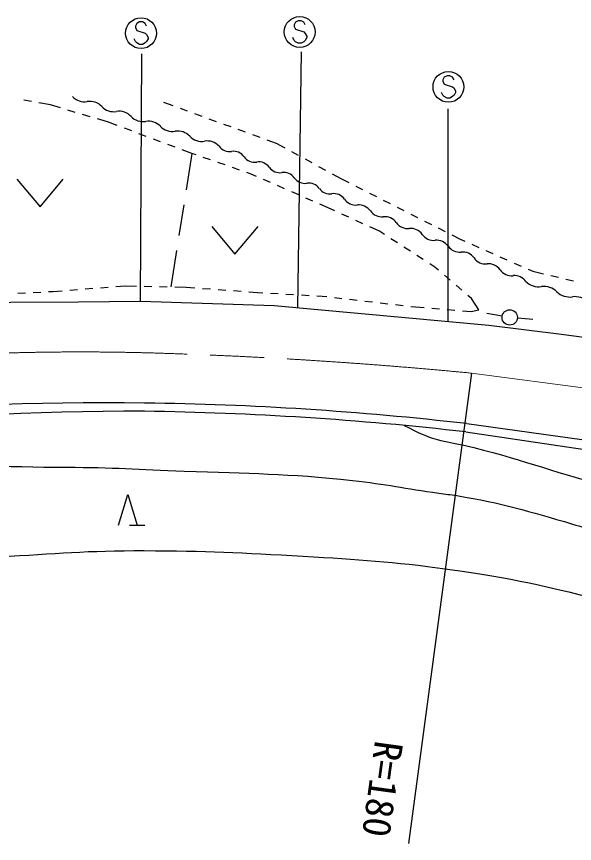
# Model space of a CAD drawing. Units: millimetres, scale not verified. Extents: x 40000 to 680000, y 20000 to 380000.
# Drawn here: x 295263 to 331456, y 264647 to 318332 of the extents above; entities that cross this region are included whole.
import ezdxf
from ezdxf.enums import TextEntityAlignment as Align

# ---------------------------------------------------------------- set-up
doc = ezdxf.new("R2010")
doc.units = ezdxf.units.MM
doc.header["$LTSCALE"] = 1000
doc.linetypes.add('CHAIN', pattern=[18.5, 12, -1.5, 3.5, -1.5])
for name, color, linetype, lineweight in [('M-BGD', 7, 'Continuous', 25), ('M-BGD-EXST', 7, 'Continuous', 25), ('M-BMK', 2, 'CHAIN', 13), ('M-BMK-SRVR', 3, 'Continuous', 25), ('M-STR-STRC', 7, 'Continuous', 25)]:
    doc.layers.add(name, color=color, linetype=linetype, lineweight=lineweight)
doc.styles.add('ＭＳ ゴシック', font='')
doc.styles.get('ＭＳ ゴシック').set_extended_font_data('MS Gothic')

msp = doc.modelspace()

# ---------------------------------------------------------------- linework, layer by layer
at = {"layer": 'M-BGD'}
for p, q in [((296224, 312808), (295732, 312895)), ((297455, 312591), (296717, 312721)), ((298113, 312395), (297455, 312591)), ((304801, 312769), (305397, 312552)), ((299071, 312110), (298592, 312252)), ((300029, 311824), (299550, 311967)), ((305867, 312381), (306337, 312209)), ((306807, 312038), (307276, 311867)), ((301166, 311486), (300509, 311682)), ((301796, 311251), (301166, 311486)), ((307746, 311696), (308216, 311525)), ((302733, 310902), (302264, 311076)), ((308686, 311354), (309156, 311183)), ((309626, 311012), (310096, 310841)), ((303670, 310552), (303201, 310727)), ((304607, 310203), (304138, 310378)), ((310565, 310670), (311035, 310499)), ((311505, 310328), (312102, 310111)), ((305544, 309854), (305075, 310028)), ((312102, 310111), (312663, 309804)), ((306642, 309444), (306012, 309679)), ((306642, 309444), (306268, 307089)), ((306905, 309353), (306642, 309444)), ((313102, 309565), (313541, 309325)), ((307849, 309023), (307377, 309188)), ((308793, 308694), (308321, 308858)), ((313980, 309086), (314419, 308846)), ((309737, 308364), (309265, 308529)), ((310473, 308107), (310209, 308199)), ((314857, 308607), (315296, 308367)), ((295286, 307776), (296786, 305976)), ((296786, 305976), (298286, 307776)), ((310822, 307954), (310473, 308107)), ((311737, 307553), (311280, 307754)), ((315735, 308128), (316297, 307821)), ((316297, 307821), (316825, 307552)), ((312653, 307151), (312195, 307352)), ((317271, 307326), (317716, 307099)), ((313569, 306749), (313111, 306950)), ((314485, 306348), (314027, 306549)), ((318162, 306872), (318608, 306645)), ((306111, 306101), (305797, 304126)), ((315292, 305994), (314943, 306147)), ((319053, 306419), (319499, 306192)), ((315912, 305712), (315292, 305994)), ((316822, 305297), (316367, 305504)), ((319945, 305965), (320390, 305738)), ((320836, 305512), (321281, 305285)), ((317732, 304882), (317277, 305090)), ((321727, 305058), (322173, 304832)), ((307931, 304696), (309431, 302896)), ((309431, 302896), (310931, 304696)), ((318806, 304393), (318187, 304675)), ((322618, 304605), (323064, 304378)), ((319131, 304183), (318806, 304393)), ((319970, 303640), (319550, 303911)), ((323510, 304151), (324038, 303882)), ((324038, 303882), (324337, 303750)), ((320810, 303096), (320390, 303368)), ((324794, 303547), (325251, 303344)), ((305641, 303138), (305267, 300782)), ((321649, 302553), (321229, 302824)), ((325708, 303142), (326165, 302939)), ((322393, 302071), (322069, 302281)), ((326622, 302736), (327079, 302534)), ((327536, 302331), (327994, 302128)), ((322638, 301861), (322393, 302071)), ((328451, 301926), (328749, 301793)), ((328749, 301793), (329438, 301631)), ((323396, 301209), (323017, 301535)), ((329925, 301516), (330411, 301402)), ((330898, 301287), (331385, 301173)), ((299716, 300651), (300214, 300690)), ((300713, 300729), (301211, 300768)), ((301710, 300808), (302299, 300854)), ((302299, 300854), (303035, 300836)), ((303534, 300824), (304034, 300812)), ((304534, 300800), (305034, 300788)), ((305534, 300776), (306270, 300758)), ((306270, 300758), (306838, 300717)), ((307336, 300681), (307835, 300644)), ((324155, 300558), (323775, 300884)), ((295347, 300365), (295846, 300391)), ((296346, 300418), (296845, 300444)), ((297344, 300471), (297631, 300486)), ((297631, 300486), (298220, 300533)), ((298719, 300572), (299217, 300611)), ((308334, 300608), (308833, 300572)), ((309331, 300536), (309830, 300500)), ((310329, 300463), (310897, 300422)), ((310897, 300422), (311243, 300402)), ((311742, 300373), (312242, 300345)), ((312741, 300316), (313240, 300288)), ((313739, 300259), (314238, 300230)), ((314737, 300202), (315084, 300182)), ((315084, 300182), (315382, 300147)), ((324779, 300022), (324534, 300232)), ((315879, 300089), (316376, 300032)), ((316872, 299974), (317369, 299916)), ((317866, 299858), (318362, 299801)), ((318859, 299743), (319356, 299685)), ((319852, 299627), (320349, 299570)), ((325243, 299285), (324779, 300022)), ((320846, 299512), (321144, 299477)), ((321144, 299477), (321699, 299433)), ((322198, 299393), (322696, 299353)), ((323195, 299313), (323693, 299273)), ((324191, 299234), (324747, 299189)), ((324747, 299189), (325243, 299285)), ((330610, 297704), (343825, 295947)), ((324473, 291902), (343453, 289279)), ((324412, 291366), (343315, 288564)), ((301884, 285303), (302484, 287303)), ((302484, 287303), (303084, 285303)), ((302584, 285303), (303584, 285303))]:
    msp.add_line(p, q, dxfattribs=at)
msp.add_lwpolyline([(259349, 294913), (262380, 295674), (273888, 297623), (280595, 298514), (285755, 299134), (291181, 299531), (294901, 299786), (299288, 299817), (303294, 299848), (311972, 299563), (325896, 298292), (330610, 297704)], dxfattribs=at)
for centre, radius, start, end in [((299670, 313870), 1071, 223.3413, 279.2687), ((300015, 311756), 1071, 43.3413, 99.2687), ((301572, 313226), 1071, 223.3413, 279.2687), ((301917, 311113), 1071, 43.3413, 99.2687), ((303474, 312582), 1071, 223.3413, 279.2687), ((303819, 310469), 1071, 43.3413, 99.2687), ((305376, 311939), 1071, 223.3413, 279.2687), ((305721, 309826), 1071, 43.3413, 99.2687), ((307278, 311295), 1071, 223.3413, 279.2687), ((307623, 309182), 1071, 43.3413, 99.2687), ((309087, 310405), 841, 215.4664, 278.7301), ((309343, 308742), 841, 35.4664, 98.7301), ((310713, 309718), 841, 215.4664, 278.7301), ((310969, 308055), 841, 35.4664, 98.7301), ((312339, 309031), 841, 215.4664, 278.7301), ((312595, 307368), 841, 35.4664, 98.7301), ((313965, 308344), 841, 215.4664, 278.7301), ((314220, 306681), 841, 35.4664, 98.7301), ((315591, 307657), 841, 215.4664, 278.7301), ((315846, 305994), 841, 35.4664, 98.7301), ((317280, 307012), 917, 215.2829, 275.8204), ((317466, 305188), 917, 35.2829, 95.8204), ((318963, 306247), 917, 215.2829, 275.8204), ((319149, 304422), 917, 35.2829, 95.8204), ((320646, 305482), 917, 215.2829, 275.8204), ((320832, 303657), 917, 35.2829, 95.8204), ((322329, 304717), 917, 215.2829, 275.8204), ((322515, 302892), 917, 35.2829, 95.8204), ((324012, 303951), 917, 215.2829, 275.8204), ((324198, 302127), 917, 35.2829, 95.8204), ((325695, 303186), 917, 215.2829, 275.8204), ((325881, 301362), 917, 35.2829, 95.8204), ((327378, 302421), 917, 215.2829, 275.8204), ((327564, 300597), 917, 35.2829, 95.8204), ((329143, 301962), 1178, 225.1521, 278.4128), ((329488, 299631), 1178, 45.1521, 98.4128), ((331150, 301301), 1178, 225.1521, 278.4128), ((331495, 298970), 1178, 45.1521, 98.4128), ((300914, 118048), 175213, 89.1314, 102.98535), ((300690, 84551), 208710, 83.45679, 89.20932), ((303003, 104402), 188301, 89.82973, 102.85758), ((300690, 84551), 208171, 83.45679, 89.20932)]:
    msp.add_arc(centre, radius, start, end, dxfattribs=at)
for points, knots in [([(320405, 291786), (321366, 291306), (321679, 291128), (322554, 290872), (323214, 290678), (323606, 290660), (324275, 290504), (327896, 289656), (329829, 288821), (333431, 287897), (333530, 287872), (333586, 287858), (333685, 287833), (335909, 287279), (336617, 287122), (339393, 286466)], [0, 0, 0, 0, 1, 1, 1, 2, 2, 2, 3, 3, 3, 4, 4, 4, 5, 5, 5, 5]), ([(261111, 285177), (263019, 285744), (263555, 285882), (265137, 286275), (267680, 286907), (269150, 287058), (271717, 287588), (274007, 288061), (275259, 288503), (277576, 288818), (285685, 289918), (290342, 289091), (298525, 289072), (301500, 289066), (303165, 288942), (306138, 288824), (310407, 288654), (312812, 288679), (317059, 288214), (319255, 287974), (320466, 287696), (322654, 287388), (323113, 287324), (323373, 287304), (323830, 287229), (326808, 286743), (328433, 286223), (331333, 285385), (332503, 285048), (333108, 284709), (334252, 284292), (335464, 283851), (335853, 283716), (337365, 283193)], [0, 0, 0, 0, 1, 1, 1, 2, 2, 2, 3, 3, 3, 4, 4, 4, 5, 5, 5, 6, 6, 6, 7, 7, 7, 8, 8, 8, 9, 9, 9, 10, 10, 10, 11, 11, 11, 11]), ([(262813, 277851), (265181, 278529), (265828, 278694), (267774, 279182), (271096, 280015), (272981, 280389), (276349, 281007), (279861, 281653), (281860, 281827), (285396, 282333), (286203, 282448), (286654, 282514), (287462, 282619), (288764, 282788), (289495, 282867), (290800, 283000), (292101, 283133), (292833, 283178), (294138, 283255), (297809, 283471), (299866, 283669), (303543, 283656), (307576, 283641), (309836, 283535), (313863, 283296), (317528, 283078), (319588, 282960), (323226, 282461), (327647, 281854), (329192, 281437), (334418, 280168)], [0, 0, 0, 0, 1, 1, 1, 2, 2, 2, 3, 3, 3, 4, 4, 4, 5, 5, 5, 6, 6, 6, 7, 7, 7, 8, 8, 8, 9, 9, 9, 10, 10, 10, 10])]:
    msp.add_open_spline(points, degree=3, knots=knots, dxfattribs=at)
at = {"layer": 'M-BGD-EXST'}
for p, q in [((326766, 298881), (325780, 299050)), ((327757, 298763), (328755, 298694))]:
    msp.add_line(p, q, dxfattribs=at)
msp.add_circle((327258, 298797), 500, dxfattribs=at)
at = {"layer": 'M-BMK'}
msp.add_lwpolyline([(324778, 295180), (348220, 292063), (360768, 290368), (362145, 290199)], dxfattribs=at)
for centre, radius, start, end in [((299404, 131406), 165152, 88.52696, 101.98669), ((294773, -14643), 311273, 84.46846, 88.36603)]:
    msp.add_arc(centre, radius, start, end, dxfattribs=at)
at = {"layer": 'M-BMK-SRVR'}
msp.add_line((324778, 295180), (320690, 264647), dxfattribs=at)
at = {"layer": 'M-STR-STRC'}
for p, q in [((303067, 317888), (302976, 317706)), ((303249, 317979), (303067, 317888)), ((303430, 317979), (303249, 317979)), ((303612, 317888), (303430, 317979)), ((303703, 317706), (303612, 317888)), ((313361, 317969), (313270, 317787)), ((313543, 318060), (313361, 317969)), ((313725, 318060), (313543, 318060)), ((313906, 317969), (313725, 318060)), ((313997, 317787), (313906, 317969)), ((302976, 317706), (302976, 317615)), ((302976, 317615), (303067, 317433)), ((303067, 317433), (303612, 317251)), ((313270, 317787), (313270, 317696)), ((313270, 317696), (313361, 317514)), ((313361, 317514), (313906, 317332)), ((313906, 317332), (313997, 317241)), ((302976, 316706), (302885, 316888)), ((303612, 317251), (303703, 317160)), ((303703, 317160), (303794, 316979)), ((303794, 316888), (303703, 316706)), ((303794, 316979), (303794, 316888)), ((313270, 316787), (313179, 316969)), ((313361, 316696), (313270, 316787)), ((313997, 316787), (313906, 316696)), ((313997, 317241), (314088, 317060)), ((314088, 316969), (313997, 316787)), ((314088, 317060), (314088, 316969)), ((303067, 316615), (302976, 316706)), ((303249, 316524), (303067, 316615)), ((303430, 316524), (303249, 316524)), ((303612, 316615), (303430, 316524)), ((303703, 316706), (303612, 316615)), ((313543, 316605), (313361, 316696)), ((313725, 316605), (313543, 316605)), ((313906, 316696), (313725, 316605)), ((303294, 299848), (303384, 315900)), ((313724, 316044), (313490, 299425)), ((323007, 314402), (322916, 314220)), ((322916, 314220), (322916, 314130)), ((322916, 314130), (323007, 313948)), ((323189, 314493), (323007, 314402)), ((323371, 314493), (323189, 314493)), ((323552, 314402), (323371, 314493)), ((323643, 314220), (323552, 314402)), ((323007, 313948), (323552, 313766)), ((323552, 313766), (323643, 313675)), ((323643, 313675), (323734, 313493)), ((322916, 313220), (322825, 313402)), ((323007, 313130), (322916, 313220)), ((323189, 313039), (323007, 313130)), ((323371, 313039), (323189, 313039)), ((323552, 313130), (323371, 313039)), ((323643, 313220), (323552, 313130)), ((323734, 313402), (323643, 313220)), ((323734, 313493), (323734, 313402)), ((323270, 298532), (323271, 312334))]:
    msp.add_line(p, q, dxfattribs=at)
for centre in [(303339, 317251), (313634, 317332), (323280, 313766)]:
    msp.add_circle(centre, 1000, dxfattribs=at)

# ---------------------------------------------------------------- texts
at = {"layer": 'M-BMK-SRVR', "style": 'ＭＳ ゴシック'}
msp.add_text('R=180', height=1833, rotation=262.165, dxfattribs=at).set_placement((319436, 271265), align=Align.MIDDLE_LEFT)

doc.saveas('drawing.dxf')
